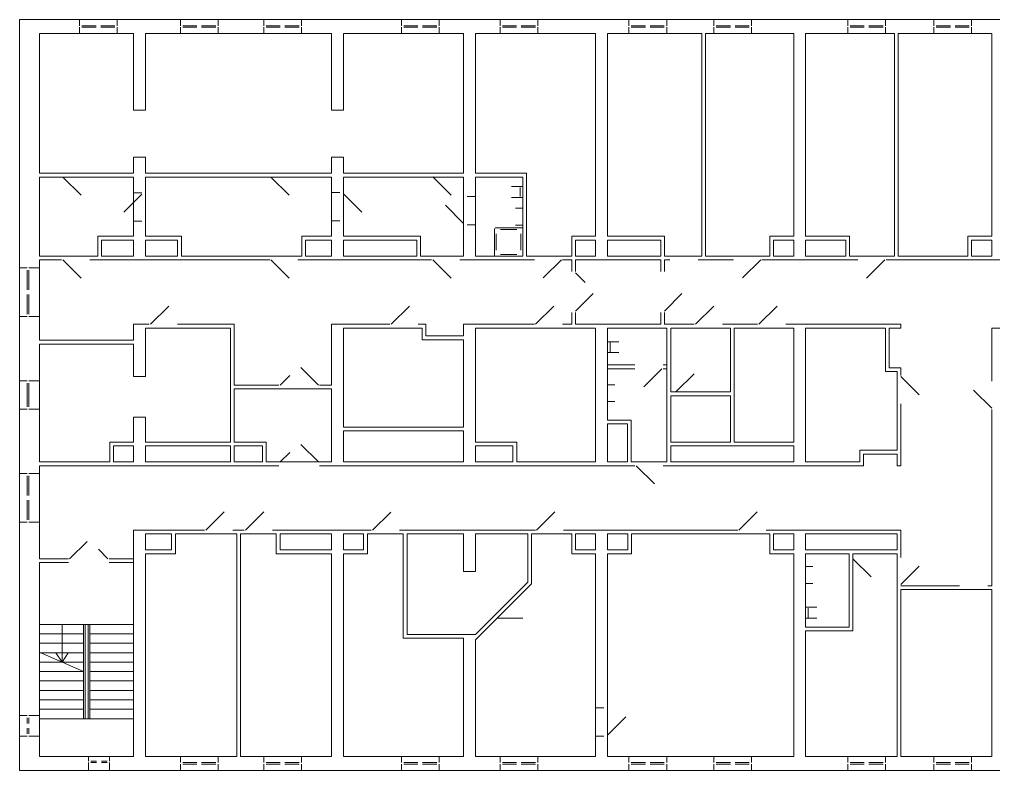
# Model space of a CAD drawing. Header units: millimetres. Extents: x 76266 to 164351, y 25374 to 87314.
# Drawn here: x 76266 to 107254, y 25374 to 49274 of the extents above; entities that cross this region are included whole.
import ezdxf

# ---------------------------------------------------------------- set-up
doc = ezdxf.new("R2010")
doc.units = ezdxf.units.MM
doc.header["$MEASUREMENT"] = 0
for name, color, linetype, lineweight in [('Новый_0_Ном._пера__255', 255, 'Continuous', 18), ('Новый_0_Ном._пера__7', 7, 'Continuous', 18), ('Новый_0_Ном._пера__8', 8, 'Continuous', 18)]:
    doc.layers.add(name, color=color, linetype=linetype, lineweight=lineweight)

msp = doc.modelspace()

# ---------------------------------------------------------------- linework, layer by layer
at = {"layer": 'Новый_0_Ном._пера__255', "color": 255, "linetype": 'Continuous', "lineweight": 18, "flags": 128}
for points in [[(86196, 44380), (86196, 44890), (86576, 44890), (86576, 44380), (90396, 44380), (90396, 48824), (86576, 48824), (86576, 46390), (86196, 46390), (86196, 48824), (80276, 48824), (80276, 46390), (79896, 46390), (79896, 48824), (76906, 48824), (76906, 44380), (79896, 44380), (79896, 44890), (80276, 44890), (80276, 44380)], [(90776, 48824), (90776, 44380), (92396, 44380), (92396, 41744), (93836, 41744), (93836, 42374), (94596, 42374), (94596, 48824)], [(94976, 48824), (94976, 42374), (96786, 42374), (96786, 41744), (97976, 41744), (97976, 48824)], [(98096, 48824), (98096, 41744), (100136, 41744), (100136, 42374), (100896, 42374), (100896, 48824)], [(104102, 41744), (104102, 48824), (101276, 48824), (101276, 42374), (102671, 42374), (102671, 41744)], [(107196, 42374), (107196, 45804), (107196, 48824), (104222, 48824), (104222, 41744), (106436, 41744), (106436, 42374)], [(76906, 44260), (76906, 41744), (78756, 41744), (78756, 42374), (79896, 42374), (79896, 44260)], [(80276, 44260), (80276, 42374), (81416, 42374), (81416, 41744), (85246, 41744), (85246, 42374), (86196, 42374), (86196, 44260)], [(86576, 44260), (86576, 42374), (89026, 42374), (89026, 41744), (90396, 41744), (90396, 44260)], [(92276, 41744), (92276, 44260), (90776, 44260), (90776, 41744)], [(82977, 35824), (82977, 39454), (80276, 39454), (80276, 37917), (79896, 37917), (79896, 38944), (76906, 38944), (76906, 35194), (79136, 35194), (79136, 35824), (79896, 35824), (79896, 36617), (80276, 36617), (80276, 35824)], [(90396, 36299), (90396, 39084), (89073, 39084), (89073, 39454), (86576, 39454), (86576, 36299)], [(90776, 39454), (90776, 35824), (92086, 35824), (92086, 35194), (94596, 35194), (94596, 39454)], [(94976, 39454), (94976, 36525), (95726, 36525), (95726, 35194), (96866, 35194), (96866, 39454)], [(98881, 37421), (98881, 39454), (96986, 39454), (96986, 37421)], [(99001, 39454), (99001, 35824), (100896, 35824), (100896, 39454)], [(101276, 39454), (101276, 35194), (102997, 35194), (102997, 35564), (104184, 35564), (104184, 38068), (103814, 38068), (103814, 39454)], [(86196, 35194), (86196, 37521), (83097, 37521), (83097, 35824), (84117, 35824), (84117, 35194)], [(96986, 37301), (96986, 35824), (98881, 35824), (98881, 37301)], [(80276, 32274), (80276, 25824), (83176, 25824), (83176, 32904), (81226, 32904), (81226, 32274)], [(83296, 32904), (83296, 25824), (86196, 25824), (86196, 32274), (84436, 32274), (84436, 32904)], [(90396, 25824), (90396, 29584), (88476, 29584), (88476, 32904), (87336, 32904), (87336, 32274), (86576, 32274), (86576, 25824)], [(88596, 32904), (88596, 29704), (90396, 29704), (90776, 29704), (92438, 31365), (92438, 32904), (90776, 32904), (90776, 31704), (90396, 31704), (90396, 32904)], [(90776, 29534), (90776, 25824), (94596, 25824), (94596, 32274), (93836, 32274), (93836, 32904), (92558, 32904), (92558, 31315)], [(94976, 32274), (94976, 25824), (100896, 25824), (100896, 32274), (100136, 32274), (100136, 32904), (95736, 32904), (95736, 32274)], [(101276, 29814), (101276, 25824), (104184, 25824), (104184, 32274), (102781, 32274), (102781, 29814)], [(101276, 32274), (101276, 29934), (102661, 29934), (102661, 32274)], [(104304, 31134), (104304, 25824), (107196, 25824), (107196, 28844), (107196, 31134)]]:
    msp.add_lwpolyline(points, close=True, dxfattribs=at)
at = {"layer": 'Новый_0_Ном._пера__7', "color": 7, "linetype": 'Continuous', "lineweight": 18}
for p, q in [((78176, 49274), (78176, 49074)), ((78176, 49274), (79376, 49274)), ((78176, 49274), (78176, 49074)), ((79376, 49274), (79376, 49074)), ((79376, 49274), (79376, 49074)), ((81386, 49274), (81386, 49074)), ((81386, 49274), (82586, 49274)), ((81386, 49274), (81386, 49074)), ((82586, 49274), (82586, 49074)), ((82586, 49274), (82586, 49074)), ((84036, 49274), (84036, 49074)), ((84036, 49274), (85236, 49274)), ((84036, 49274), (84036, 49074)), ((85236, 49274), (85236, 49074)), ((85236, 49274), (85236, 49074)), ((88416, 49274), (88416, 49074)), ((88416, 49274), (89616, 49274)), ((88416, 49274), (88416, 49074)), ((89616, 49274), (89616, 49074)), ((89616, 49274), (89616, 49074)), ((91556, 49274), (91556, 49074)), ((91556, 49274), (92756, 49274)), ((91556, 49274), (91556, 49074)), ((92756, 49274), (92756, 49074)), ((92756, 49274), (92756, 49074)), ((95656, 49274), (95656, 49074)), ((95656, 49274), (96856, 49274)), ((95656, 49274), (95656, 49074)), ((96856, 49274), (96856, 49074)), ((96856, 49274), (96856, 49074)), ((98356, 49274), (98356, 49074)), ((98356, 49274), (99556, 49274)), ((98356, 49274), (98356, 49074)), ((99556, 49274), (99556, 49074)), ((99556, 49274), (99556, 49074)), ((102616, 49274), (102616, 49074)), ((102616, 49274), (103816, 49274)), ((102616, 49274), (102616, 49074)), ((103816, 49274), (103816, 49074)), ((103816, 49274), (103816, 49074)), ((105356, 49274), (105356, 49074)), ((105356, 49274), (106556, 49274)), ((105356, 49274), (105356, 49074)), ((106556, 49274), (106556, 49074)), ((106556, 49274), (106556, 49074)), ((78176, 49024), (78176, 48824)), ((78176, 49024), (78176, 48824)), ((78251, 49074), (78701, 49074)), ((78701, 49024), (78251, 49024)), ((78851, 49074), (79301, 49074)), ((79301, 49024), (78851, 49024)), ((79376, 49024), (79376, 48824)), ((79376, 49024), (79376, 48824)), ((81386, 49024), (81386, 48824)), ((81386, 49024), (81386, 48824)), ((81461, 49074), (81911, 49074)), ((81911, 49024), (81461, 49024)), ((82061, 49074), (82511, 49074)), ((82511, 49024), (82061, 49024)), ((82586, 49024), (82586, 48824)), ((82586, 49024), (82586, 48824)), ((84036, 49024), (84036, 48824)), ((84036, 49024), (84036, 48824)), ((84111, 49074), (84561, 49074)), ((84561, 49024), (84111, 49024)), ((84711, 49074), (85161, 49074)), ((85161, 49024), (84711, 49024)), ((85236, 49024), (85236, 48824)), ((85236, 49024), (85236, 48824)), ((88416, 49024), (88416, 48824)), ((88416, 49024), (88416, 48824)), ((88491, 49074), (88941, 49074)), ((88941, 49024), (88491, 49024)), ((89091, 49074), (89541, 49074)), ((89541, 49024), (89091, 49024)), ((89616, 49024), (89616, 48824)), ((89616, 49024), (89616, 48824)), ((91556, 49024), (91556, 48824)), ((91556, 49024), (91556, 48824)), ((91631, 49074), (92081, 49074)), ((92081, 49024), (91631, 49024)), ((92231, 49074), (92681, 49074)), ((92681, 49024), (92231, 49024)), ((92756, 49024), (92756, 48824)), ((92756, 49024), (92756, 48824)), ((95656, 49024), (95656, 48824)), ((95656, 49024), (95656, 48824)), ((95731, 49074), (96181, 49074)), ((96181, 49024), (95731, 49024)), ((96331, 49074), (96781, 49074)), ((96781, 49024), (96331, 49024)), ((96856, 49024), (96856, 48824)), ((96856, 49024), (96856, 48824)), ((98356, 49024), (98356, 48824)), ((98356, 49024), (98356, 48824)), ((98431, 49074), (98881, 49074)), ((98881, 49024), (98431, 49024)), ((99031, 49074), (99481, 49074)), ((99481, 49024), (99031, 49024)), ((99556, 49024), (99556, 48824)), ((99556, 49024), (99556, 48824)), ((102616, 49024), (102616, 48824)), ((102616, 49024), (102616, 48824)), ((102691, 49074), (103141, 49074)), ((103141, 49024), (102691, 49024)), ((103291, 49074), (103741, 49074)), ((103741, 49024), (103291, 49024)), ((103816, 49024), (103816, 48824)), ((103816, 49024), (103816, 48824)), ((105356, 49024), (105356, 48824)), ((105356, 49024), (105356, 48824)), ((105431, 49074), (105881, 49074)), ((105881, 49024), (105431, 49024)), ((106031, 49074), (106481, 49074)), ((106481, 49024), (106031, 49024)), ((106556, 49024), (106556, 48824)), ((106556, 49024), (106556, 48824)), ((78176, 48824), (79376, 48824)), ((81386, 48824), (82586, 48824)), ((84036, 48824), (85236, 48824)), ((88416, 48824), (89616, 48824)), ((91556, 48824), (92756, 48824)), ((95656, 48824), (96856, 48824)), ((98356, 48824), (99556, 48824)), ((102616, 48824), (103816, 48824)), ((105356, 48824), (106556, 48824)), ((80276, 46390), (79896, 46390)), ((80276, 46390), (79896, 46390)), ((86196, 46390), (86576, 46390)), ((86196, 46390), (86576, 46390)), ((80276, 44890), (79896, 44890)), ((80276, 44890), (79896, 44890)), ((86196, 44890), (86576, 44890)), ((86196, 44890), (86576, 44890)), ((77646, 44260), (78226, 43680)), ((84266, 44260), (84846, 43680)), ((89416, 44265), (89996, 43685)), ((80161, 43718), (79581, 43138)), ((80161, 43758), (79896, 43758)), ((80161, 43758), (79896, 43758)), ((80161, 43758), (79896, 43758)), ((86461, 43767), (86196, 43767)), ((86461, 43767), (86196, 43767)), ((86461, 43767), (86196, 43767)), ((86576, 43727), (87156, 43147)), ((91920, 43960), (92276, 43960)), ((92199, 43930), (92199, 43640)), ((92276, 43610), (92276, 43960)), ((90511, 43644), (90776, 43644)), ((90511, 43644), (90776, 43644)), ((90511, 43644), (90776, 43644)), ((91920, 43610), (92276, 43610)), ((90396, 42784), (89816, 43364)), ((92276, 43272), (92048, 43272)), ((92276, 43272), (92276, 42732)), ((92276, 42917), (92276, 43087)), ((80161, 42858), (79896, 42858)), ((80161, 42858), (79896, 42858)), ((80161, 42858), (79896, 42858)), ((86461, 42867), (86196, 42867)), ((86461, 42867), (86196, 42867)), ((86461, 42867), (86196, 42867)), ((90511, 42744), (90776, 42744)), ((90511, 42744), (90776, 42744)), ((90511, 42744), (90776, 42744)), ((92276, 42732), (92048, 42732)), ((77646, 41624), (78226, 41044)), ((84266, 41624), (84846, 41044)), ((89416, 41624), (89996, 41044)), ((93506, 41629), (92926, 41049)), ((99846, 41629), (99266, 41049)), ((103796, 41624), (103216, 41044)), ((76266, 41374), (76516, 41374)), ((76266, 41374), (76266, 39824)), ((76266, 41374), (76516, 41374)), ((76516, 41299), (76516, 40674)), ((76566, 41374), (76906, 41374)), ((76566, 41374), (76906, 41374)), ((76566, 40674), (76566, 41299)), ((76906, 41374), (76906, 39824)), ((93956, 41214), (94262, 40908)), ((76516, 40524), (76516, 39899)), ((76566, 39899), (76566, 40524)), ((93956, 39994), (94514, 40551)), ((96786, 39994), (97343, 40551)), ((80436, 39574), (81016, 40154)), ((88093, 39574), (88672, 40154)), ((92686, 39574), (93266, 40154)), ((97771, 39574), (98351, 40154)), ((99786, 39574), (100366, 40154)), ((76266, 39824), (76516, 39824)), ((76266, 39824), (76516, 39824)), ((76566, 39824), (76906, 39824)), ((76566, 39824), (76906, 39824)), ((94976, 38671), (94976, 39021)), ((95332, 39021), (94976, 39021)), ((95054, 38990), (95054, 38701)), ((95332, 38671), (94976, 38671)), ((85776, 37641), (85219, 38198)), ((96706, 38160), (96126, 37581)), ((79896, 37917), (80276, 37917)), ((79896, 37917), (80276, 37917)), ((84556, 37641), (84862, 37946)), ((97146, 37421), (97726, 38001)), ((104304, 37908), (104884, 37328)), ((76266, 37774), (76516, 37774)), ((76266, 37774), (76266, 36874)), ((76266, 37774), (76516, 37774)), ((76516, 37699), (76516, 36949)), ((76566, 37774), (76906, 37774)), ((76566, 37774), (76906, 37774)), ((76566, 36949), (76566, 37699)), ((76906, 37774), (76906, 36874)), ((94976, 37652), (94976, 37112)), ((94976, 37652), (95205, 37652)), ((94976, 37297), (94976, 37467)), ((107196, 36902), (106616, 37482)), ((94976, 37112), (95205, 37112)), ((76266, 36874), (76516, 36874)), ((76266, 36874), (76516, 36874)), ((76566, 36874), (76906, 36874)), ((76566, 36874), (76906, 36874)), ((79896, 36617), (80276, 36617)), ((79896, 36617), (80276, 36617)), ((85776, 35194), (85219, 35751)), ((84556, 35194), (84862, 35499)), ((95886, 35074), (96466, 34494)), ((76266, 34824), (76516, 34824)), ((76266, 34824), (76266, 33274)), ((76266, 34824), (76516, 34824)), ((76516, 34749), (76516, 34124)), ((76566, 34824), (76906, 34824)), ((76566, 34824), (76906, 34824)), ((76566, 34124), (76566, 34749)), ((76906, 34824), (76906, 33274)), ((76516, 33974), (76516, 33349)), ((76566, 33349), (76566, 33974)), ((82196, 33024), (82776, 33604)), ((83456, 33024), (84036, 33604)), ((87496, 33019), (88076, 33599)), ((92718, 33024), (93297, 33604)), ((99156, 33024), (99736, 33604)), ((76266, 33274), (76516, 33274)), ((76266, 33274), (76516, 33274)), ((76566, 33274), (76906, 33274)), ((76566, 33274), (76906, 33274)), ((77862, 32109), (78419, 32666)), ((79082, 32109), (78777, 32414)), ((102781, 32114), (103361, 31534)), ((90396, 31704), (90776, 31704)), ((90396, 31704), (90776, 31704)), ((101276, 31328), (101276, 31868)), ((101276, 31868), (101505, 31868)), ((101276, 31683), (101276, 31513)), ((104304, 31294), (104884, 31874)), ((101276, 31328), (101505, 31328)), ((101276, 30217), (101276, 30567)), ((101632, 30567), (101276, 30567)), ((101354, 30537), (101354, 30247)), ((91463, 30221), (92283, 30221)), ((101632, 30217), (101276, 30217)), ((76906, 30024), (79896, 30024)), ((77621, 30024), (77621, 28824)), ((78301, 30024), (78301, 27024)), ((78351, 30024), (78351, 27024)), ((78451, 30024), (78451, 27024)), ((78501, 30024), (78501, 27024)), ((76906, 29724), (78301, 29724)), ((78501, 29724), (79896, 29724)), ((90396, 29704), (90776, 29704)), ((90396, 29704), (90776, 29704)), ((76906, 29424), (78301, 29424)), ((76941, 29424), (78301, 29424)), ((78501, 29424), (79861, 29424)), ((78501, 29424), (79896, 29424)), ((76906, 29124), (78301, 29124)), ((76906, 28824), (78301, 28824)), ((76941, 29124), (78301, 28524)), ((77621, 28824), (77426, 29124)), ((77621, 28824), (77817, 29124)), ((78501, 29124), (79896, 29124)), ((78501, 28824), (79896, 28824)), ((76906, 28524), (78301, 28524)), ((78501, 28524), (79896, 28524)), ((76906, 28224), (78301, 28224)), ((76941, 28224), (78301, 28224)), ((78501, 28224), (79861, 28224)), ((78501, 28224), (79896, 28224)), ((76906, 27924), (78301, 27924)), ((78501, 27924), (79896, 27924)), ((76906, 27624), (78301, 27624)), ((76941, 27624), (78301, 27624)), ((78501, 27624), (79861, 27624)), ((78501, 27624), (79896, 27624)), ((76906, 27324), (78301, 27324)), ((76941, 27324), (78301, 27324)), ((78501, 27324), (79861, 27324)), ((78501, 27324), (79896, 27324)), ((94861, 27364), (94596, 27364)), ((94861, 27364), (94596, 27364)), ((94861, 27364), (94596, 27364)), ((76266, 27124), (76516, 27124)), ((76266, 27124), (76266, 26464)), ((76266, 27124), (76516, 27124)), ((76516, 27049), (76516, 26869)), ((76566, 27124), (76906, 27124)), ((76566, 27124), (76906, 27124)), ((76566, 26869), (76566, 27049)), ((76906, 27124), (76906, 26464)), ((76906, 27024), (79896, 27024)), ((94976, 26504), (95556, 27084)), ((76516, 26719), (76516, 26539)), ((76566, 26539), (76566, 26719)), ((76266, 26464), (76516, 26464)), ((76266, 26464), (76516, 26464)), ((76566, 26464), (76906, 26464)), ((76566, 26464), (76906, 26464)), ((94861, 26464), (94596, 26464)), ((94861, 26464), (94596, 26464)), ((94861, 26464), (94596, 26464)), ((78466, 25674), (78466, 25824)), ((79126, 25824), (78466, 25824)), ((78466, 25674), (78466, 25824)), ((79126, 25674), (79126, 25824)), ((79126, 25674), (79126, 25824)), ((81386, 25624), (81386, 25824)), ((81386, 25824), (82586, 25824)), ((81386, 25624), (81386, 25824)), ((82586, 25624), (82586, 25824)), ((82586, 25624), (82586, 25824)), ((84036, 25624), (84036, 25824)), ((84036, 25824), (85236, 25824)), ((84036, 25624), (84036, 25824)), ((85236, 25624), (85236, 25824)), ((85236, 25624), (85236, 25824)), ((88416, 25624), (88416, 25824)), ((88416, 25824), (89616, 25824)), ((88416, 25624), (88416, 25824)), ((89616, 25624), (89616, 25824)), ((89616, 25624), (89616, 25824)), ((91556, 25624), (91556, 25824)), ((91556, 25824), (92756, 25824)), ((91556, 25624), (91556, 25824)), ((92756, 25624), (92756, 25824)), ((92756, 25624), (92756, 25824)), ((95656, 25624), (95656, 25824)), ((95656, 25824), (96856, 25824)), ((95656, 25624), (95656, 25824)), ((96856, 25624), (96856, 25824)), ((96856, 25624), (96856, 25824)), ((98356, 25624), (98356, 25824)), ((98356, 25824), (99556, 25824)), ((98356, 25624), (98356, 25824)), ((99556, 25624), (99556, 25824)), ((99556, 25624), (99556, 25824)), ((102616, 25624), (102616, 25824)), ((102616, 25824), (103816, 25824)), ((102616, 25624), (102616, 25824)), ((103816, 25624), (103816, 25824)), ((103816, 25624), (103816, 25824)), ((105356, 25624), (105356, 25824)), ((105356, 25824), (106556, 25824)), ((105356, 25624), (105356, 25824)), ((106556, 25624), (106556, 25824)), ((106556, 25624), (106556, 25824)), ((78466, 25374), (78466, 25624)), ((78466, 25374), (78466, 25624)), ((78541, 25674), (78721, 25674)), ((78721, 25624), (78541, 25624)), ((78871, 25674), (79051, 25674)), ((79051, 25624), (78871, 25624)), ((79126, 25374), (79126, 25624)), ((79126, 25374), (79126, 25624)), ((81386, 25374), (81386, 25574)), ((81386, 25374), (81386, 25574)), ((81911, 25624), (81461, 25624)), ((81461, 25574), (81911, 25574)), ((82511, 25624), (82061, 25624)), ((82061, 25574), (82511, 25574)), ((82586, 25374), (82586, 25574)), ((82586, 25374), (82586, 25574)), ((84036, 25374), (84036, 25574)), ((84036, 25374), (84036, 25574)), ((84561, 25624), (84111, 25624)), ((84111, 25574), (84561, 25574)), ((85161, 25624), (84711, 25624)), ((84711, 25574), (85161, 25574)), ((85236, 25374), (85236, 25574)), ((85236, 25374), (85236, 25574)), ((88416, 25374), (88416, 25574)), ((88416, 25374), (88416, 25574)), ((88941, 25624), (88491, 25624)), ((88491, 25574), (88941, 25574)), ((89541, 25624), (89091, 25624)), ((89091, 25574), (89541, 25574)), ((89616, 25374), (89616, 25574)), ((89616, 25374), (89616, 25574)), ((91556, 25374), (91556, 25574)), ((91556, 25374), (91556, 25574)), ((92081, 25624), (91631, 25624)), ((91631, 25574), (92081, 25574)), ((92681, 25624), (92231, 25624)), ((92231, 25574), (92681, 25574)), ((92756, 25374), (92756, 25574)), ((92756, 25374), (92756, 25574)), ((95656, 25374), (95656, 25574)), ((95656, 25374), (95656, 25574)), ((96181, 25624), (95731, 25624)), ((95731, 25574), (96181, 25574)), ((96781, 25624), (96331, 25624)), ((96331, 25574), (96781, 25574)), ((96856, 25374), (96856, 25574)), ((96856, 25374), (96856, 25574)), ((98356, 25374), (98356, 25574)), ((98356, 25374), (98356, 25574)), ((98881, 25624), (98431, 25624)), ((98431, 25574), (98881, 25574)), ((99481, 25624), (99031, 25624)), ((99031, 25574), (99481, 25574)), ((99556, 25374), (99556, 25574)), ((99556, 25374), (99556, 25574)), ((102616, 25374), (102616, 25574)), ((102616, 25374), (102616, 25574)), ((103141, 25624), (102691, 25624)), ((102691, 25574), (103141, 25574)), ((103741, 25624), (103291, 25624)), ((103291, 25574), (103741, 25574)), ((103816, 25374), (103816, 25574)), ((103816, 25374), (103816, 25574)), ((105356, 25374), (105356, 25574)), ((105356, 25374), (105356, 25574)), ((105881, 25624), (105431, 25624)), ((105431, 25574), (105881, 25574)), ((106481, 25624), (106031, 25624)), ((106031, 25574), (106481, 25574)), ((106556, 25374), (106556, 25574)), ((106556, 25374), (106556, 25574)), ((79126, 25374), (78466, 25374)), ((81386, 25374), (82586, 25374)), ((84036, 25374), (85236, 25374)), ((88416, 25374), (89616, 25374)), ((91556, 25374), (92756, 25374)), ((95656, 25374), (96856, 25374)), ((98356, 25374), (99556, 25374)), ((102616, 25374), (103816, 25374)), ((105356, 25374), (106556, 25374))]:
    msp.add_line(p, q, dxfattribs=at)
for points in [[(76266, 49274), (76906, 49274)], [(76266, 49274), (76266, 41374)], [(78176, 49274), (76906, 49274)], [(81386, 49274), (79376, 49274)], [(84036, 49274), (82586, 49274)], [(88416, 49274), (85236, 49274)], [(91556, 49274), (89616, 49274)], [(95656, 49274), (92756, 49274)], [(98356, 49274), (96856, 49274)], [(102616, 49274), (99556, 49274)], [(105356, 49274), (103816, 49274)], [(107196, 49274), (106556, 49274)], [(107836, 49274), (107196, 49274)], [(76906, 44380), (76906, 48824)], [(76906, 48824), (78176, 48824)], [(79376, 48824), (79896, 48824)], [(79896, 48824), (79896, 46390)], [(80276, 48824), (81386, 48824)], [(80276, 46390), (80276, 48824)], [(82586, 48824), (84036, 48824)], [(85236, 48824), (86196, 48824)], [(86196, 48824), (86196, 46390)], [(86576, 48824), (88416, 48824)], [(86576, 46390), (86576, 48824)], [(89616, 48824), (90396, 48824)], [(90396, 48824), (90396, 44380)], [(90776, 48824), (91556, 48824)], [(90776, 44380), (90776, 48824)], [(92756, 48824), (94596, 48824)], [(94596, 48824), (94596, 42374)], [(94976, 48824), (95656, 48824)], [(94976, 42374), (94976, 48824)], [(96856, 48824), (97976, 48824)], [(97976, 48824), (97976, 41744)], [(98096, 48824), (98356, 48824)], [(98096, 41744), (98096, 48824)], [(99556, 48824), (100896, 48824)], [(100896, 48824), (100896, 42374)], [(101276, 48824), (102616, 48824)], [(101276, 42374), (101276, 48824)], [(103816, 48824), (104102, 48824)], [(104102, 48824), (104102, 41744)], [(104222, 48824), (105356, 48824)], [(104222, 41744), (104222, 48824)], [(106556, 48824), (107196, 48824)], [(107196, 48824), (107196, 45804)], [(107196, 45804), (107196, 42374)], [(79896, 44890), (79896, 44380)], [(80276, 44380), (80276, 44890)], [(86196, 44890), (86196, 44380)], [(86576, 44380), (86576, 44890)], [(77606, 44380), (76906, 44380)], [(79896, 44380), (78506, 44380)], [(84226, 44380), (80276, 44380)], [(86196, 44380), (85126, 44380)], [(89376, 44380), (86576, 44380)], [(90396, 44380), (90276, 44380)], [(92396, 44380), (90776, 44380)], [(92396, 44380), (92396, 44260)], [(76906, 41744), (76906, 44260)], [(76906, 44260), (77606, 44260)], [(78506, 44260), (79896, 44260)], [(79896, 44260), (79896, 43758)], [(80276, 43758), (80276, 44260)], [(80276, 44260), (84226, 44260)], [(85126, 44260), (86196, 44260)], [(86196, 44260), (86196, 43767)], [(86576, 43767), (86576, 44260)], [(86576, 44260), (89376, 44260)], [(90276, 44260), (90396, 44260)], [(90396, 44260), (90396, 43644)], [(90776, 43644), (90776, 44260)], [(90776, 44260), (92276, 44260)], [(92276, 44260), (92276, 41744)], [(92396, 41744), (92396, 44260)], [(79896, 42858), (79896, 42374)], [(80276, 42374), (80276, 42858)], [(86196, 42867), (86196, 42374)], [(86576, 42374), (86576, 42867)], [(90396, 42744), (90396, 41744)], [(90776, 41744), (90776, 42744)], [(78756, 42374), (78876, 42374)], [(78756, 42374), (78756, 41744)], [(79896, 42374), (78876, 42374)], [(78876, 41744), (78876, 42254)], [(78876, 42254), (79896, 42254)], [(79896, 42254), (79896, 41744)], [(81296, 42374), (80276, 42374)], [(80276, 41744), (80276, 42254)], [(80276, 42254), (81296, 42254)], [(81416, 42374), (81296, 42374)], [(81296, 42254), (81296, 41744)], [(81416, 41744), (81416, 42374)], [(85246, 42374), (85366, 42374)], [(85246, 42374), (85246, 41744)], [(86196, 42374), (85366, 42374)], [(85366, 41744), (85366, 42254)], [(85366, 42254), (86196, 42254)], [(86196, 42254), (86196, 41744)], [(88906, 42374), (86576, 42374)], [(86576, 41744), (86576, 42254)], [(86576, 42254), (88906, 42254)], [(89026, 42374), (88906, 42374)], [(88906, 42254), (88906, 41744)], [(89026, 41744), (89026, 42374)], [(93836, 42374), (93956, 42374)], [(93836, 42374), (93836, 41744)], [(94596, 42374), (93956, 42374)], [(93956, 41744), (93956, 42254)], [(93956, 42254), (94596, 42254)], [(94596, 42254), (94596, 41744)], [(96666, 42374), (94976, 42374)], [(94976, 41744), (94976, 42254)], [(94976, 42254), (96666, 42254)], [(96786, 42374), (96666, 42374)], [(96666, 42254), (96666, 41744)], [(96786, 41744), (96786, 42374)], [(100136, 42374), (100256, 42374)], [(100136, 42374), (100136, 41744)], [(100896, 42374), (100256, 42374)], [(100256, 41744), (100256, 42254)], [(100256, 42254), (100896, 42254)], [(100896, 42254), (100896, 41744)], [(102551, 42374), (101276, 42374)], [(101276, 41744), (101276, 42254)], [(101276, 42254), (102551, 42254)], [(102671, 42374), (102551, 42374)], [(102551, 42254), (102551, 41744)], [(102671, 41744), (102671, 42374)], [(106436, 42374), (106556, 42374)], [(106436, 42374), (106436, 41744)], [(107196, 42374), (106556, 42374)], [(106556, 41744), (106556, 42254)], [(106556, 42254), (107196, 42254)], [(107196, 42254), (107196, 41744)], [(77606, 41744), (76906, 41744)], [(76906, 41374), (76906, 41624)], [(76906, 41624), (77606, 41624)], [(78756, 41744), (78506, 41744)], [(78506, 41624), (84226, 41624)], [(79896, 41744), (78876, 41744)], [(81296, 41744), (80276, 41744)], [(84226, 41744), (81416, 41744)], [(85246, 41744), (85126, 41744)], [(85126, 41624), (89376, 41624)], [(86196, 41744), (85366, 41744)], [(88906, 41744), (86576, 41744)], [(89376, 41744), (89026, 41744)], [(90396, 41744), (90276, 41744)], [(90276, 41624), (92646, 41624)], [(92276, 41744), (90776, 41744)], [(92646, 41744), (92396, 41744)], [(93836, 41744), (93546, 41744)], [(93546, 41624), (93836, 41624)], [(93836, 41624), (93836, 41254)], [(94596, 41744), (93956, 41744)], [(93956, 41624), (96666, 41624)], [(93956, 41254), (93956, 41624)], [(96666, 41744), (94976, 41744)], [(96666, 41624), (96666, 41254)], [(96956, 41744), (96786, 41744)], [(96786, 41624), (96956, 41624)], [(96786, 41254), (96786, 41624)], [(97976, 41744), (97856, 41744)], [(97856, 41624), (98986, 41624)], [(98986, 41744), (98096, 41744)], [(100136, 41744), (99886, 41744)], [(99886, 41624), (102936, 41624)], [(100896, 41744), (100256, 41744)], [(102551, 41744), (101276, 41744)], [(102936, 41744), (102671, 41744)], [(104102, 41744), (103836, 41744)], [(103836, 41624), (108711, 41624)], [(106436, 41744), (104222, 41744)], [(107196, 41744), (106556, 41744)], [(76266, 39824), (76266, 37774)], [(76906, 39064), (76906, 39824)], [(93836, 39954), (93836, 39574)], [(93956, 39574), (93956, 39954)], [(96666, 39954), (96666, 39574)], [(96786, 39574), (96786, 39954)], [(80396, 39574), (79896, 39574)], [(79896, 39574), (79896, 39454)], [(79896, 39454), (79896, 39064)], [(80276, 39454), (80396, 39454)], [(80276, 37917), (80276, 39454)], [(83097, 39574), (81296, 39574)], [(81296, 39454), (82977, 39454)], [(82977, 39454), (82977, 35824)], [(83097, 39574), (83097, 39454)], [(83097, 37641), (83097, 39454)], [(86196, 39574), (86576, 39574)], [(86196, 39574), (86196, 37641)], [(88053, 39574), (86576, 39574)], [(86576, 36299), (86576, 39454)], [(86576, 39454), (88053, 39454)], [(89073, 39574), (88953, 39574)], [(88953, 39454), (89073, 39454)], [(89193, 39574), (89073, 39574)], [(89073, 39454), (89073, 39084)], [(89193, 39204), (89193, 39574)], [(90396, 39574), (90776, 39574)], [(90396, 39574), (90396, 39204)], [(92646, 39574), (90776, 39574)], [(90776, 35824), (90776, 39454)], [(90776, 39454), (92646, 39454)], [(93836, 39574), (93546, 39574)], [(93546, 39454), (94596, 39454)], [(96666, 39574), (93956, 39574)], [(94596, 39454), (94596, 35194)], [(94976, 38280), (94976, 39454)], [(94976, 39454), (96866, 39454)], [(97731, 39574), (96786, 39574)], [(96866, 39454), (96866, 38280)], [(96986, 39454), (97731, 39454)], [(96986, 37421), (96986, 39454)], [(99746, 39574), (98631, 39574)], [(98631, 39454), (98881, 39454)], [(98881, 39454), (98881, 37421)], [(99001, 39454), (99746, 39454)], [(99001, 35824), (99001, 39454)], [(104304, 39574), (100646, 39574)], [(100646, 39454), (100896, 39454)], [(100896, 39454), (100896, 35824)], [(101276, 35194), (101276, 39454)], [(101276, 39454), (103814, 39454)], [(103814, 39454), (103814, 38068)], [(103934, 38188), (103934, 39454)], [(103934, 39454), (104304, 39454)], [(104304, 39574), (104304, 39454)], [(107576, 39454), (107196, 39454)], [(107196, 39454), (107196, 37762)], [(79896, 39064), (76906, 39064)], [(89073, 39084), (89193, 39084)], [(90396, 39204), (89193, 39204)], [(89193, 39084), (90396, 39084)], [(90396, 39084), (90396, 36299)], [(76906, 37774), (76906, 38944)], [(76906, 38944), (79896, 38944)], [(79896, 38944), (79896, 37917)], [(95846, 38280), (94976, 38280)], [(94976, 36525), (94976, 38160)], [(94976, 38160), (95846, 38160)], [(96866, 38280), (96746, 38280)], [(96746, 38160), (96866, 38160)], [(96866, 38160), (96866, 35194)], [(104304, 38188), (103934, 38188)], [(104304, 38188), (104304, 38068)], [(103814, 38068), (103934, 38068)], [(103934, 38068), (104184, 38068)], [(104184, 38068), (104184, 37948)], [(104304, 37948), (104304, 38068)], [(84516, 37641), (83097, 37641)], [(83097, 35824), (83097, 37521)], [(83097, 37521), (84516, 37521)], [(86196, 37641), (85816, 37641)], [(85816, 37521), (86196, 37521)], [(86196, 37521), (86196, 35194)], [(97106, 37421), (96986, 37421)], [(96986, 35824), (96986, 37301)], [(96986, 37301), (97106, 37301)], [(98881, 37421), (98006, 37421)], [(98006, 37301), (98881, 37301)], [(98881, 37301), (98881, 35824)], [(104184, 37048), (104184, 35564)], [(104304, 35074), (104304, 37048)], [(76266, 36874), (76266, 34824)], [(76906, 35194), (76906, 36874)], [(79896, 36617), (79896, 35824)], [(80276, 35824), (80276, 36617)], [(107196, 36862), (107196, 31254)], [(90396, 36299), (86576, 36299)], [(95726, 36525), (94976, 36525)], [(94976, 35194), (94976, 36405)], [(94976, 36405), (95606, 36405)], [(95606, 36405), (95606, 35194)], [(95726, 36525), (95726, 36405)], [(95726, 35194), (95726, 36405)], [(86576, 35194), (86576, 36179)], [(86576, 36179), (90396, 36179)], [(90396, 36179), (90396, 35824)], [(79136, 35824), (79256, 35824)], [(79136, 35824), (79136, 35194)], [(79896, 35824), (79256, 35824)], [(79256, 35194), (79256, 35704)], [(79256, 35704), (79896, 35704)], [(79896, 35704), (79896, 35194)], [(82977, 35824), (80276, 35824)], [(80276, 35194), (80276, 35704)], [(80276, 35704), (82977, 35704)], [(82977, 35704), (82977, 35194)], [(83997, 35824), (83097, 35824)], [(83097, 35194), (83097, 35704)], [(83097, 35704), (83997, 35704)], [(84117, 35824), (83997, 35824)], [(83997, 35704), (83997, 35194)], [(84117, 35194), (84117, 35824)], [(90396, 35824), (90396, 35704)], [(90396, 35704), (90396, 35194)], [(91966, 35824), (90776, 35824)], [(90776, 35194), (90776, 35704)], [(90776, 35704), (91966, 35704)], [(92086, 35824), (91966, 35824)], [(91966, 35704), (91966, 35194)], [(92086, 35194), (92086, 35824)], [(98881, 35824), (96986, 35824)], [(96986, 35194), (96986, 35704)], [(96986, 35704), (100896, 35704)], [(100896, 35824), (99001, 35824)], [(100896, 35704), (100896, 35194)], [(102997, 35564), (103117, 35564)], [(102997, 35564), (102997, 35194)], [(104184, 35564), (103117, 35564)], [(103117, 35194), (103117, 35444)], [(103117, 35444), (104184, 35444)], [(104184, 35444), (104184, 35074)], [(79136, 35194), (76906, 35194)], [(76906, 34824), (76906, 35074)], [(76906, 35074), (84516, 35074)], [(79896, 35194), (79256, 35194)], [(82977, 35194), (80276, 35194)], [(83997, 35194), (83097, 35194)], [(84516, 35194), (84117, 35194)], [(86196, 35194), (85816, 35194)], [(85816, 35074), (95846, 35074)], [(90396, 35194), (86576, 35194)], [(91966, 35194), (90776, 35194)], [(94596, 35194), (92086, 35194)], [(95606, 35194), (94976, 35194)], [(95846, 35194), (95726, 35194)], [(96866, 35194), (96746, 35194)], [(96746, 35074), (103117, 35074)], [(100896, 35194), (96986, 35194)], [(102997, 35194), (101276, 35194)], [(103117, 35074), (103117, 35194)], [(104304, 35074), (104184, 35074)], [(76266, 33274), (76266, 27124)], [(76906, 32109), (76906, 33274)], [(81106, 33024), (79896, 33024)], [(79896, 33024), (79896, 32904)], [(79896, 32904), (79896, 25824)], [(80276, 32394), (80276, 32904)], [(80276, 32904), (81106, 32904)], [(81106, 33024), (81226, 33024)], [(81106, 32904), (81106, 32394)], [(82156, 33024), (81226, 33024)], [(81226, 32904), (82156, 32904)], [(81226, 32274), (81226, 32904)], [(83416, 33024), (83056, 33024)], [(83056, 32904), (83176, 32904)], [(83176, 32904), (83176, 25824)], [(83296, 32904), (83416, 32904)], [(83296, 25824), (83296, 32904)], [(84436, 33024), (84316, 33024)], [(84316, 32904), (84436, 32904)], [(84556, 33024), (84436, 33024)], [(84436, 32904), (84436, 32274)], [(87216, 33024), (84556, 33024)], [(84556, 32904), (86196, 32904)], [(84556, 32394), (84556, 32904)], [(86196, 32904), (86196, 32394)], [(86576, 32394), (86576, 32904)], [(86576, 32904), (87216, 32904)], [(87216, 33024), (87336, 33024)], [(87216, 32904), (87216, 32394)], [(87456, 33024), (87336, 33024)], [(87336, 32904), (87456, 32904)], [(87336, 32274), (87336, 32904)], [(92678, 33024), (88356, 33024)], [(88356, 32904), (88476, 32904)], [(88476, 32904), (88476, 29584)], [(88596, 32904), (90396, 32904)], [(88596, 29704), (88596, 32904)], [(90396, 32904), (90396, 31704)], [(90776, 31704), (90776, 32904)], [(90776, 32904), (92438, 32904)], [(92438, 32904), (92438, 31365)], [(92558, 32904), (92678, 32904)], [(92558, 31485), (92558, 32904)], [(93836, 33024), (93578, 33024)], [(93578, 32904), (93836, 32904)], [(93956, 33024), (93836, 33024)], [(93836, 32904), (93836, 32274)], [(95616, 33024), (93956, 33024)], [(93956, 32904), (94596, 32904)], [(93956, 32394), (93956, 32904)], [(94596, 32904), (94596, 32394)], [(94976, 32394), (94976, 32904)], [(94976, 32904), (95616, 32904)], [(95616, 33024), (95736, 33024)], [(95616, 32904), (95616, 32394)], [(99116, 33024), (95736, 33024)], [(95736, 32904), (99116, 32904)], [(95736, 32274), (95736, 32904)], [(100136, 33024), (100016, 33024)], [(100016, 32904), (100136, 32904)], [(100256, 33024), (100136, 33024)], [(100136, 32904), (100136, 32274)], [(104184, 33024), (100256, 33024)], [(100256, 32904), (100896, 32904)], [(100256, 32394), (100256, 32904)], [(100896, 32904), (100896, 32394)], [(101276, 32394), (101276, 32904)], [(101276, 32904), (104184, 32904)], [(104184, 33024), (104304, 33024)], [(104184, 32904), (104184, 32394)], [(104304, 32274), (104304, 33024)], [(81106, 32394), (80276, 32394)], [(80276, 25824), (80276, 32274)], [(80276, 32274), (81106, 32274)], [(81226, 32274), (81106, 32274)], [(84436, 32274), (84556, 32274)], [(86196, 32394), (84556, 32394)], [(84556, 32274), (86196, 32274)], [(86196, 32274), (86196, 25824)], [(87216, 32394), (86576, 32394)], [(86576, 25824), (86576, 32274)], [(86576, 32274), (87216, 32274)], [(87336, 32274), (87216, 32274)], [(93836, 32274), (93956, 32274)], [(94596, 32394), (93956, 32394)], [(93956, 32274), (94596, 32274)], [(94596, 32274), (94596, 27364)], [(95616, 32394), (94976, 32394)], [(94976, 27364), (94976, 32274)], [(94976, 32274), (95616, 32274)], [(95736, 32274), (95616, 32274)], [(100136, 32274), (100256, 32274)], [(100896, 32394), (100256, 32394)], [(100256, 32274), (100896, 32274)], [(100896, 32274), (100896, 25824)], [(104184, 32394), (101276, 32394)], [(101276, 29934), (101276, 32274)], [(101276, 32274), (102661, 32274)], [(102661, 32274), (102661, 32154)], [(102781, 32274), (104184, 32274)], [(102781, 32154), (102781, 32274)], [(104184, 32274), (104184, 32154)], [(104304, 32154), (104304, 32274)], [(77822, 32109), (76906, 32109)], [(76906, 27124), (76906, 31989)], [(76906, 31989), (77822, 31989)], [(79896, 32109), (79122, 32109)], [(79122, 31989), (79896, 31989)], [(79896, 31989), (79896, 32109)], [(92438, 31365), (91986, 30914)], [(92071, 30829), (92558, 31315)], [(92558, 31315), (92558, 31485)], [(102661, 31254), (102661, 29934)], [(102781, 29814), (102781, 31254)], [(104184, 31254), (104184, 25824)], [(106176, 31254), (104304, 31254)], [(104304, 25824), (104304, 31134)], [(104304, 31134), (106176, 31134)], [(107196, 31254), (107076, 31254)], [(107076, 31134), (107196, 31134)], [(107196, 31134), (107196, 28844)], [(91350, 30277), (90776, 29704)], [(90776, 29534), (91435, 30192)], [(102661, 29934), (101276, 29934)], [(101276, 25824), (101276, 29814)], [(101276, 29814), (102661, 29814)], [(102781, 29814), (102661, 29814)], [(88476, 29584), (88596, 29584)], [(90396, 29704), (88596, 29704)], [(88596, 29584), (90396, 29584)], [(90396, 29584), (90396, 25824)], [(90776, 25824), (90776, 29534)], [(107196, 28844), (107196, 25824)], [(76266, 26464), (76266, 25374)], [(76906, 25824), (76906, 26464)], [(94596, 26464), (94596, 25824)], [(94976, 25824), (94976, 26464)], [(78466, 25824), (76906, 25824)], [(79896, 25824), (79126, 25824)], [(81386, 25824), (80276, 25824)], [(83176, 25824), (82586, 25824)], [(84036, 25824), (83296, 25824)], [(86196, 25824), (85236, 25824)], [(88416, 25824), (86576, 25824)], [(90396, 25824), (89616, 25824)], [(91556, 25824), (90776, 25824)], [(94596, 25824), (92756, 25824)], [(95656, 25824), (94976, 25824)], [(98356, 25824), (96856, 25824)], [(100896, 25824), (99556, 25824)], [(102616, 25824), (101276, 25824)], [(104184, 25824), (103816, 25824)], [(105356, 25824), (104304, 25824)], [(107196, 25824), (106556, 25824)], [(76266, 25374), (76906, 25374)], [(76906, 25374), (78466, 25374)], [(79126, 25374), (81386, 25374)], [(82586, 25374), (84036, 25374)], [(85236, 25374), (88416, 25374)], [(89616, 25374), (91556, 25374)], [(92756, 25374), (95656, 25374)], [(96856, 25374), (98356, 25374)], [(99556, 25374), (102616, 25374)], [(103816, 25374), (105356, 25374)], [(106556, 25374), (107196, 25374)], [(107836, 25374), (107196, 25374)]]:
    msp.add_lwpolyline(points, dxfattribs=at)
at = {"layer": 'Новый_0_Ном._пера__8', "color": 8, "linetype": 'Continuous', "lineweight": 18}
for p, q in [((91376, 42621), (91376, 41766)), ((91399, 42644), (92254, 42644)), ((91568, 42588), (92085, 42588)), ((92276, 42621), (92276, 41766)), ((91433, 42453), (91433, 41935)), ((92220, 42453), (92220, 41935)), ((91399, 41744), (92254, 41744)), ((91568, 41800), (92085, 41800))]:
    msp.add_line(p, q, dxfattribs=at)

doc.saveas('drawing.dxf')
